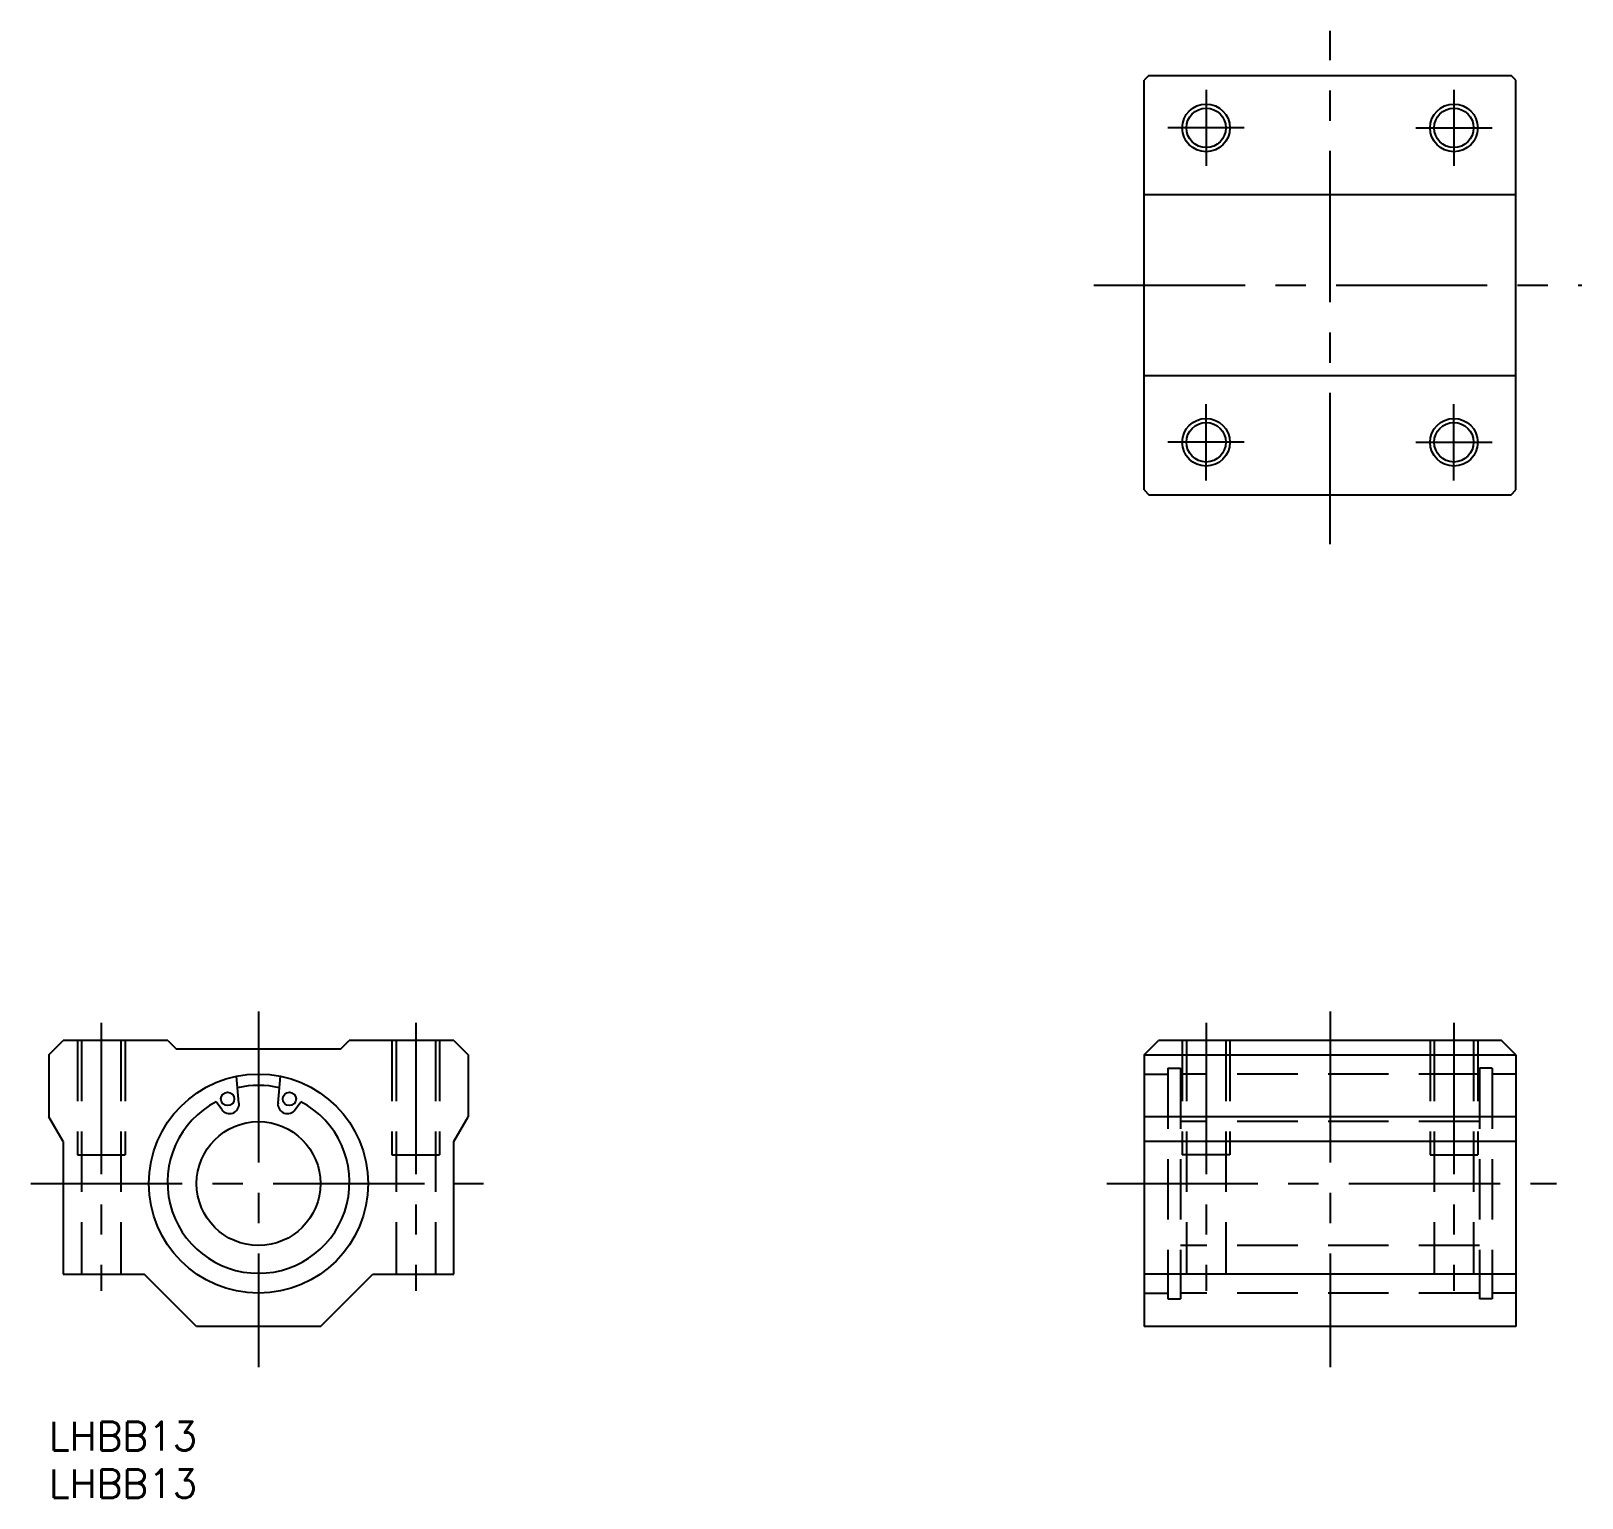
# Model space of a CAD drawing. Extents: x -2 to 161, y -8 to 146.
import ezdxf

# ---------------------------------------------------------------- set-up
doc = ezdxf.new("R2010")
doc.units = 0
doc.header["$LTSCALE"] = 0.5
doc.linetypes.add('CENTER', pattern=[50.8, 31.75, -6.35, 6.35, -6.35])
doc.linetypes.add('DASHED', pattern=[19.05, 12.7, -6.35])
for name, color, linetype in [('MSM_CENTER', 1, 'CENTER'), ('MSM_CONTINUOUS', 7, 'CONTINUOUS'), ('MSM_DASHED', 4, 'DASHED'), ('MSM_NARROW', 5, 'CONTINUOUS'), ('MSM_PART_NUMBER', 7, 'CONTINUOUS')]:
    doc.layers.add(name, color=color, linetype=linetype)
doc.styles.get("Standard").update_dxf_attribs({"font": 'txt.shx', "height": 3, "bigfont": 'bigfont.shx'})

# ---------------------------------------------------------------- blocks, each defined once
blk = doc.blocks.new('*U3')
at = {"layer": 'MSM_PART_NUMBER'}
blk.add_text('LHBB13', height=3, dxfattribs=at).set_placement((0, -3))
blk = doc.blocks.new('*U4')
at = {"layer": 'MSM_PART_NUMBER'}
blk.add_text('LHBB13', height=3, dxfattribs=at).set_placement((0, -8))

msp = doc.modelspace()

# ---------------------------------------------------------------- linework, layer by layer
at = {"layer": 'MSM_CENTER'}
for p, q in [((134.41, 92.1), (134.41, 145.97)), ((121.41, 139.8), (121.41, 131.8)), ((147.41, 139.8), (147.41, 131.8)), ((125.41, 135.8), (117.41, 135.8)), ((143.41, 135.8), (151.41, 135.8)), ((109.64, 119.3), (160.84, 119.3)), ((121.41, 98.8), (121.41, 106.8)), ((147.41, 98.8), (147.41, 106.8)), ((125.41, 102.8), (117.41, 102.8)), ((143.41, 102.8), (151.41, 102.8)), ((22, 43.07), (22, 5.73)), ((134.41, 43.07), (134.41, 5.73)), ((5.5, 41.87), (5.5, 13.73)), ((38.5, 41.87), (38.5, 13.73)), ((121.41, 41.87), (121.41, 13.73)), ((147.41, 41.87), (147.41, 13.73)), ((-1.87, 25), (45.6, 25)), ((110.98, 25), (158.18, 25))]:
    msp.add_line(p, q, dxfattribs=at)
at = {"layer": 'MSM_CONTINUOUS'}
for p, q in [((115.41, 141.3), (114.91, 140.8)), ((114.91, 97.8), (114.91, 140.8)), ((115.41, 141.3), (153.41, 141.3)), ((125.41, 141.3), (125.41, 141.3)), ((153.91, 140.8), (153.41, 141.3)), ((153.91, 97.8), (153.91, 140.8)), ((114.91, 128.8), (153.91, 128.8)), ((114.91, 109.8), (153.91, 109.8)), ((114.91, 97.8), (115.41, 97.3)), ((153.41, 97.3), (153.91, 97.8)), ((115.41, 97.3), (153.41, 97.3)), ((0, 38.5), (1.5, 40)), ((12.5, 40), (1.5, 40)), ((12.5, 40), (13.35, 39.15)), ((13.35, 39.15), (30.65, 39.15)), ((30.65, 39.15), (31.5, 40)), ((42.5, 40), (31.5, 40)), ((42.5, 40), (44, 38.5)), ((114.91, 38.5), (116.41, 40)), ((152.41, 40), (116.41, 40)), ((153.91, 38.5), (152.41, 40)), ((0, 38.5), (0, 32)), ((44, 38.5), (44, 32)), ((114.91, 38.5), (114.91, 10)), ((114.91, 38.5), (153.91, 38.5)), ((153.91, 38.5), (153.91, 10)), ((19.95, 33.43), (19.7, 36.27)), ((24.05, 33.43), (24.3, 36.27)), ((18.14, 32.77), (17.56, 33.59)), ((25.86, 32.77), (26.44, 33.59)), ((1.5, 29.4), (0, 32)), ((42.5, 29.4), (44, 32)), ((153.91, 32), (114.91, 32)), ((1.5, 29.4), (1.5, 15.5)), ((42.5, 15.5), (42.5, 29.4)), ((153.91, 29.4), (114.91, 29.4)), ((1.5, 15.5), (10, 15.5)), ((15.5, 10), (10, 15.5)), ((28.5, 10), (34, 15.5)), ((34, 15.5), (42.5, 15.5)), ((153.91, 15.5), (114.91, 15.5)), ((28.5, 10), (15.5, 10)), ((153.91, 10), (114.91, 10))]:
    msp.add_line(p, q, dxfattribs=at)
for centre, radius in [((121.41, 135.8), 2.07), ((147.41, 135.8), 2.07), ((121.41, 102.8), 2.07), ((147.41, 102.8), 2.07), ((22, 25), 11.5), ((18.76, 33.88), 0.7), ((25.24, 33.88), 0.7), ((22, 25), 6.5)]:
    msp.add_circle(centre, radius, dxfattribs=at)
for centre, radius, start, end in [((22, 25), 10.3, 77.7234, 102.2766), ((22, 25.13), 9.55, 117.6786, 62.3214), ((18.96, 33.34), 1, 215.0249, 4.9871), ((25.04, 33.34), 1, 175.0129, 324.9751)]:
    msp.add_arc(centre, radius, start, end, dxfattribs=at)
at = {"layer": 'MSM_DASHED'}
for p, q in [((3, 40), (3, 28)), ((3.43, 40), (3.43, 15.5)), ((7.57, 40), (7.57, 15.5)), ((8, 40), (8, 28)), ((36, 40), (36, 28)), ((36.43, 40), (36.43, 15.5)), ((40.57, 40), (40.57, 15.5)), ((41, 40), (41, 28)), ((118.91, 40), (118.91, 28)), ((119.34, 40), (119.34, 15.5)), ((123.48, 40), (123.48, 15.5)), ((123.91, 40), (123.91, 28)), ((144.91, 40), (144.91, 28)), ((145.34, 40), (145.34, 15.5)), ((149.48, 40), (149.48, 15.5)), ((149.91, 40), (149.91, 28)), ((114.91, 36.5), (117.39, 36.5)), ((117.39, 37.1), (117.39, 12.9)), ((117.39, 37.1), (118.74, 37.1)), ((118.74, 37.1), (118.74, 12.9)), ((150.08, 36.5), (118.74, 36.5)), ((150.08, 37.1), (150.08, 12.9)), ((151.43, 37.1), (150.08, 37.1)), ((151.43, 37.1), (151.43, 12.9)), ((153.91, 36.5), (151.43, 36.5)), ((150.08, 31.5), (118.74, 31.5)), ((3, 28), (8, 28)), ((36, 28), (41, 28)), ((123.91, 28), (118.91, 28)), ((144.91, 28), (149.91, 28)), ((150.08, 18.5), (118.74, 18.5)), ((114.91, 13.5), (117.39, 13.5)), ((150.08, 13.5), (118.74, 13.5)), ((153.91, 13.5), (151.43, 13.5)), ((117.39, 12.9), (118.74, 12.9)), ((151.43, 12.9), (150.08, 12.9))]:
    msp.add_line(p, q, dxfattribs=at)
at = {"layer": 'MSM_NARROW'}
for centre in [(121.41, 135.8), (147.41, 135.8), (121.41, 102.8), (147.41, 102.8)]:
    msp.add_circle(centre, 2.5, dxfattribs=at)

# ---------------------------------------------------------------- block references
at = {"layer": 'MSM_CONTINUOUS'}
for name in ['*U3', '*U4']:
    msp.add_blockref(name, (0, 0), dxfattribs=at)

doc.saveas('drawing.dxf')
